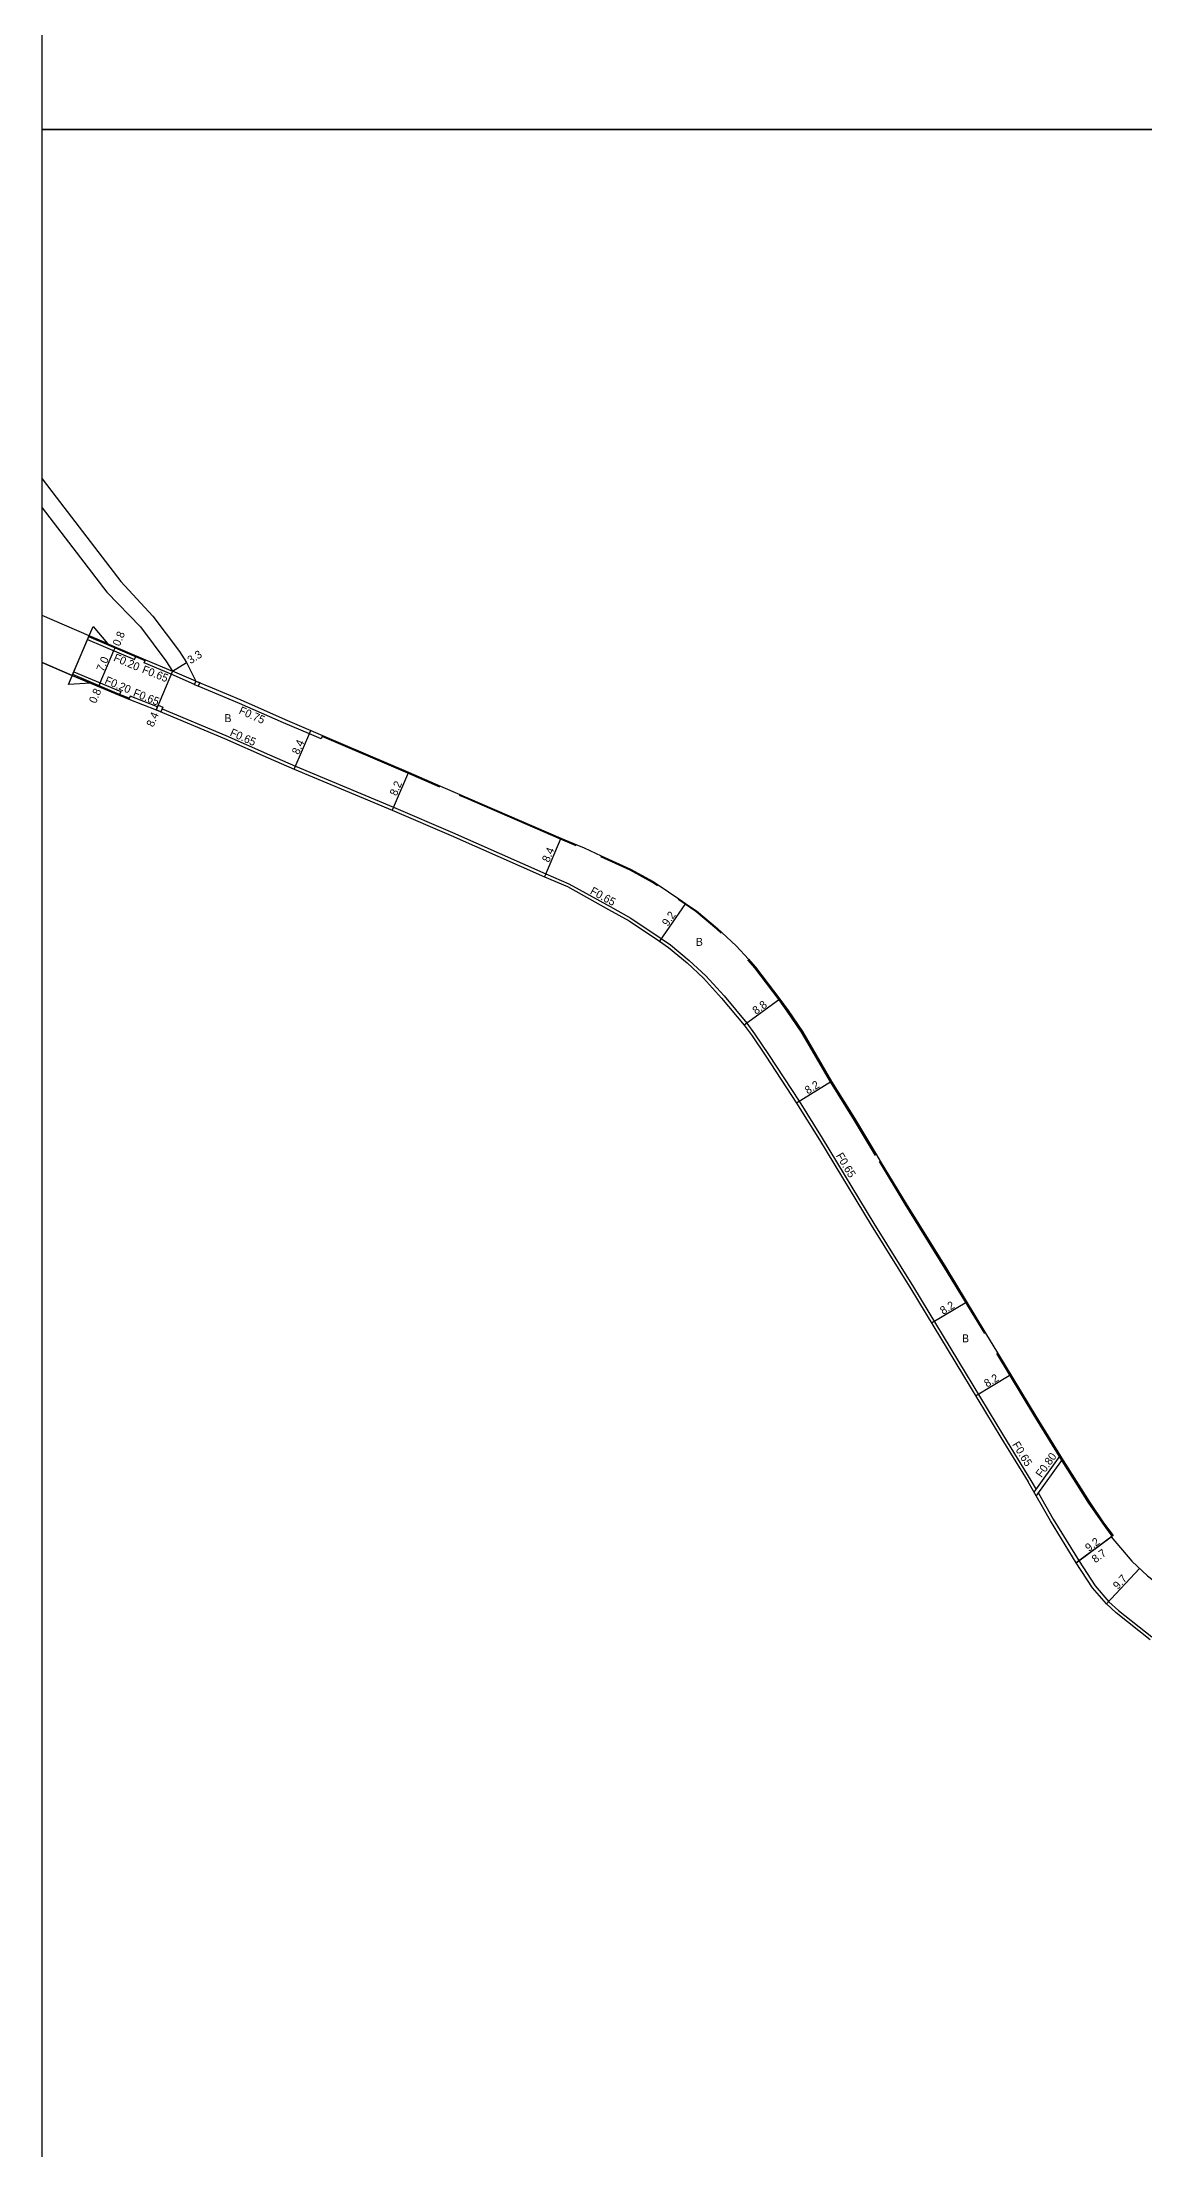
# Model space of a CAD drawing. Header units: metres. Extents: x -4000 to 0, y -102000 to -99000.
# Drawn here: x -4000 to -3779.6, y -101204 to -100782.5 of the extents above; entities that cross this region are included whole.
import ezdxf

# ---------------------------------------------------------------- set-up
doc = ezdxf.new("R2010")
doc.units = ezdxf.units.M
doc.header["$LTSCALE"] = 2.5
for name, color, linetype in [('側溝・桝', 7, 'Continuous'), ('図郭', 7, 'Continuous'), ('幅員', 7, 'Continuous'), ('歩道・分離帯・安全施設', 7, 'Continuous'), ('舗装', 7, 'Continuous'), ('道路', 7, 'Continuous')]:
    doc.layers.add(name, color=color, linetype=linetype)
doc.styles.get("Standard").update_dxf_attribs({"font": ''})
doc.styles.get('Standard').set_extended_font_data('@MS PGothic')

msp = doc.modelspace()

# ---------------------------------------------------------------- linework, layer by layer
at = {"layer": '側溝・桝'}
for points in [[(-3979.41, -100906.23), (-3990.69, -100901.44), (-3990.61, -100901.25)], [(-3974.18, -100908.94), (-3979.58, -100906.64), (-3979.33, -100906.05)], [(-3982.6, -100913.73), (-3984.52, -100912.97), (-3993.9, -100908.99), (-3993.98, -100909.17)], [(-3969.54, -100911), (-3974.18, -100908.94)], [(-3969.25, -100910.31), (-3973.92, -100908.34)], [(-3943.94, -100921.19), (-3944.24, -100921.88), (-3946.58, -100920.87), (-3951.75, -100918.64), (-3960.55, -100914.77), (-3968.8, -100911.31)], [(-3976.96, -100915.48), (-3982.43, -100913.31), (-3982.67, -100913.92)], [(-3976.03, -100915.86), (-3963.31, -100921.2), (-3954.54, -100925.06), (-3954.53, -100925.07), (-3949.36, -100927.3), (-3929.77, -100935.49), (-3917.97, -100940.57), (-3899.34, -100948.84), (-3894.68, -100950.82), (-3886.48, -100955.4), (-3882.31, -100957.7), (-3876.22, -100961.8), (-3874.4, -100963.06), (-3870.65, -100966.19), (-3867.3, -100969.28), (-3863.67, -100973.26), (-3859.14, -100978.68), (-3857.56, -100980.87), (-3854.78, -100984.98), (-3848.64, -100994.34), (-3844.05, -101001.7), (-3833.72, -101018.75), (-3825.78, -101031.53), (-3815.46, -101048.57), (-3807.83, -101061.22), (-3802.32, -101070.14), (-3801.29, -101071.95)], [(-3801.7, -101072.53), (-3796.49, -101065.22)], [(-3801.27, -101073.3), (-3796.03, -101065.96)], [(-3800.85, -101072.72), (-3797.88, -101077.92), (-3792.72, -101086.31), (-3789.5, -101091.22), (-3786.73, -101094.41), (-3784.84, -101096.17), (-3778.17, -101101.46)]]:
    msp.add_lwpolyline(points, dxfattribs=at)
for points in [[(-3969.55, -100911.04), (-3969.25, -100910.31), (-3968.51, -100910.62), (-3968.82, -100911.35)], [(-3976.28, -100916.46), (-3977.21, -100916.07), (-3976.82, -100915.15), (-3975.9, -100915.54)]]:
    msp.add_lwpolyline(points, close=True, dxfattribs=at)
at = {"layer": '図郭'}
for points in [[(-4000, -100800), (-4000, -100200), (-3200, -100200), (-3200, -100800)], [(-4000, -101400), (-4000, -100800), (-3200, -100800), (-3200, -101400)]]:
    msp.add_lwpolyline(points, close=True, dxfattribs=at)
at = {"layer": '幅員'}
for points in [[(-3988.4, -100910.67), (-3985.67, -100904.22)], [(-3985.67, -100904.22), (-3985.35, -100903.49)], [(-3973.92, -100908.34), (-3971.14, -100906.57)], [(-3988.4, -100910.67), (-3988.71, -100911.4)], [(-3973.92, -100908.34), (-3977.21, -100916.07)], [(-3949.61, -100927.89), (-3946.29, -100920.18)], [(-3926.79, -100928.55), (-3930.03, -100936.09)], [(-3896.3, -100941.71), (-3899.59, -100949.43)], [(-3871.36, -100954.77), (-3876.59, -100962.34)], [(-3852.52, -100973.93), (-3859.65, -100979.08)], [(-3842.22, -100990.35), (-3849.18, -100994.69)], [(-3815.16, -101034.48), (-3822.18, -101038.73)], [(-3806.35, -101049.04), (-3813.38, -101053.28)], [(-3785.9, -101081.15), (-3793.27, -101086.66)], [(-3793.27, -101086.66), (-3786.3, -101081.45)], [(-3780.6, -101087.76), (-3787.2, -101094.86)]]:
    msp.add_lwpolyline(points, dxfattribs=at)
at = {"layer": '歩道・分離帯・安全施設'}
for points in [[(-3990.93, -100901.99), (-3981.54, -100905.97), (-3981.23, -100905.24)], [(-3993.66, -100908.43), (-3984.28, -100912.42), (-3984.59, -100913.15)], [(-3920.47, -100931.49), (-3926.87, -100928.74), (-3944.02, -100921.37)], [(-3893.22, -100943.24), (-3896.38, -100941.89), (-3915.07, -100933.81), (-3916.56, -100933.17)], [(-3876.99, -100951.22), (-3877.98, -100950.56), (-3882.44, -100948.1), (-3888.34, -100945.42)], [(-3864.29, -100960.7), (-3865.15, -100959.91), (-3869.34, -100956.41), (-3871.48, -100954.93), (-3872.85, -100954.01)], [(-3833.37, -101005.15), (-3837.79, -100997.85), (-3842.39, -100990.46), (-3848.2, -100980.52), (-3851.04, -100976.31), (-3852.68, -100974.04), (-3857.51, -100967.63), (-3858.92, -100966.08)], [(-3811.57, -101040.8), (-3819.52, -101027.68), (-3827.45, -101014.91), (-3832.62, -101006.39)], [(-3786.06, -101081.27), (-3787.96, -101078.73), (-3790.74, -101074.7), (-3796.08, -101066.26), (-3801.55, -101057.39), (-3809.17, -101044.76)]]:
    msp.add_lwpolyline(points, dxfattribs=at)
at = {"layer": '道路'}
for points in [[(-4000, -100869.85), (-3997.23, -100873.54), (-3984.28, -100890.37), (-3977.86, -100897.32)], [(-3987.06, -100892.5), (-3980.37, -100899.46), (-3975.25, -100906.27), (-3973.92, -100908.34)], [(-4000, -100906.57), (-3993.98, -100909.17), (-3990.61, -100901.25), (-4000, -100897.2)], [(-3990.61, -100901.25), (-4000, -100897.2)], [(-3977.86, -100897.32), (-3972.53, -100904.39), (-3971.14, -100906.57), (-3969.25, -100910.31)], [(-3993.98, -100909.17), (-3990.29, -100910.73), (-3994.76, -100911.01), (-3993.66, -100908.43), (-3990.93, -100901.99), (-3989.83, -100899.41), (-3986.93, -100902.82), (-3990.61, -100901.25)], [(-3990.61, -100901.25), (-3979.33, -100906.05)], [(-3993.98, -100909.17), (-4000, -100906.57)], [(-3979.33, -100906.05), (-3973.92, -100908.34)], [(-3993.98, -100909.17), (-3984.59, -100913.15), (-3982.67, -100913.92)], [(-3969.25, -100910.31), (-3966.04, -100911.65), (-3960.25, -100914.08), (-3957.58, -100915.26)], [(-3982.67, -100913.92), (-3977.21, -100916.07), (-3963.57, -100921.8), (-3954.8, -100925.66), (-3954.79, -100925.66), (-3949.61, -100927.89), (-3930.03, -100936.09), (-3918.23, -100941.16), (-3899.59, -100949.43), (-3894.96, -100951.41), (-3886.79, -100955.97), (-3882.65, -100958.26), (-3876.59, -100962.34), (-3874.79, -100963.58), (-3871.08, -100966.68), (-3867.76, -100969.74), (-3864.16, -100973.69), (-3859.65, -100979.08), (-3858.09, -100981.24), (-3855.32, -100985.34), (-3849.18, -100994.69), (-3844.61, -101002.04), (-3834.27, -101019.09), (-3826.34, -101031.87), (-3816.01, -101048.9), (-3808.38, -101061.56), (-3802.89, -101070.46)], [(-3957.58, -100915.26), (-3951.45, -100917.96), (-3946.29, -100920.18), (-3943.94, -100921.19)], [(-3943.94, -100921.19), (-3926.79, -100928.55), (-3920.39, -100931.31)], [(-3920.39, -100931.31), (-3916.48, -100932.99)], [(-3916.48, -100932.99), (-3914.99, -100933.63), (-3896.3, -100941.71), (-3893.14, -100943.05)], [(-3893.14, -100943.05), (-3891.67, -100943.68), (-3888.25, -100945.23)], [(-3888.25, -100945.23), (-3882.35, -100947.92), (-3877.88, -100950.38), (-3876.88, -100951.06)], [(-3876.88, -100951.06), (-3872.74, -100953.84)], [(-3872.74, -100953.84), (-3871.36, -100954.77), (-3869.22, -100956.25), (-3865.02, -100959.76), (-3864.15, -100960.56)], [(-3864.15, -100960.56), (-3861.23, -100963.24), (-3858.77, -100965.94)], [(-3858.77, -100965.94), (-3857.36, -100967.5), (-3852.52, -100973.93), (-3850.88, -100976.2), (-3848.03, -100980.41), (-3842.22, -100990.35), (-3837.62, -100997.74), (-3833.2, -101005.04)], [(-3833.2, -101005.04), (-3832.44, -101006.29)], [(-3832.44, -101006.29), (-3827.28, -101014.81), (-3819.35, -101027.58), (-3811.4, -101040.7)], [(-3811.4, -101040.7), (-3808.99, -101044.66)], [(-3808.99, -101044.66), (-3801.38, -101057.29), (-3795.91, -101066.15), (-3790.57, -101074.59), (-3787.8, -101078.61), (-3785.9, -101081.15), (-3786.3, -101081.45)], [(-3778.52, -101102.01), (-3785.27, -101096.66), (-3787.2, -101094.86), (-3790.02, -101091.62), (-3793.27, -101086.66), (-3798.44, -101078.25), (-3802.89, -101070.46)], [(-3786.3, -101081.45), (-3782.18, -101086.28), (-3779.01, -101089.23), (-3777, -101090.76)]]:
    msp.add_lwpolyline(points, dxfattribs=at)
at = {"layer": '道路', "flags": 128}
msp.add_lwpolyline([(-4000, -100875.67), (-3987.06, -100892.5)], dxfattribs=at)

# ---------------------------------------------------------------- texts
at = {"layer": '側溝・桝'}
for s, rotation, p in [('F0.20', 336.9949, (-3985.87, -100906.21)), ('F0.65', 338.404, (-3980.17, -100908.6)), ('F0.20', 336.9949, (-3987.63, -100910.74)), ('F0.65', 338.404, (-3981.95, -100913.26)), ('F0.75', 336.2527, (-3960.81, -100916.76)), ('F0.65', 336.2527, (-3962.6, -100921.18)), ('F0.65', 331.105, (-3890.6, -100952.76)), ('F0.65', 301.2199, (-3841.37, -101005.21)), ('F0.65', 301.6755, (-3806.13, -101062.97)), ('F0.80', 54.4931, (-3800.22, -101069.7))]:
    msp.add_text(s, height=1.6, rotation=rotation, dxfattribs=at).set_placement(p)
at = {"layer": '幅員'}
for s, rotation, p in [('0.8', 66.9951, (-3984.52, -100903.46)), ('7.0', 66.9949, (-3987.76, -100908.53)), ('3.3', 32.5195, (-3970.32, -100906.95)), ('0.8', 66.9949, (-3989.26, -100914.9)), ('8.4', 66.9975, (-3977.78, -100919.62)), ('8.4', 66.6819, (-3948.7, -100925.14)), ('8.2', 66.7209, (-3929.15, -100933.4)), ('8.4', 66.9096, (-3898.69, -100946.68)), ('9.2', 55.3976, (-3874.91, -100959.46)), ('8.8', 35.8635, (-3857.28, -100977.06)), ('8.2', 31.9073, (-3846.93, -100992.99)), ('8.2', 31.2214, (-3819.9, -101037.06)), ('8.2', 31.0894, (-3811.1, -101051.61)), ('9.2', 36.7672, (-3790.76, -101084.47)), ('8.7', 36.7672, (-3789.43, -101086.75)), ('9.7', 47.0873, (-3784.94, -101092.06))]:
    msp.add_text(s, height=1.6, rotation=rotation, dxfattribs=at).set_placement(p)
at = {"layer": '舗装'}
for p in [(-3963.55, -100918.52), (-3869.31, -100963.25), (-3816.1, -101042.54)]:
    msp.add_text('B', height=1.6, dxfattribs=at).set_placement(p)

doc.saveas('drawing.dxf')
